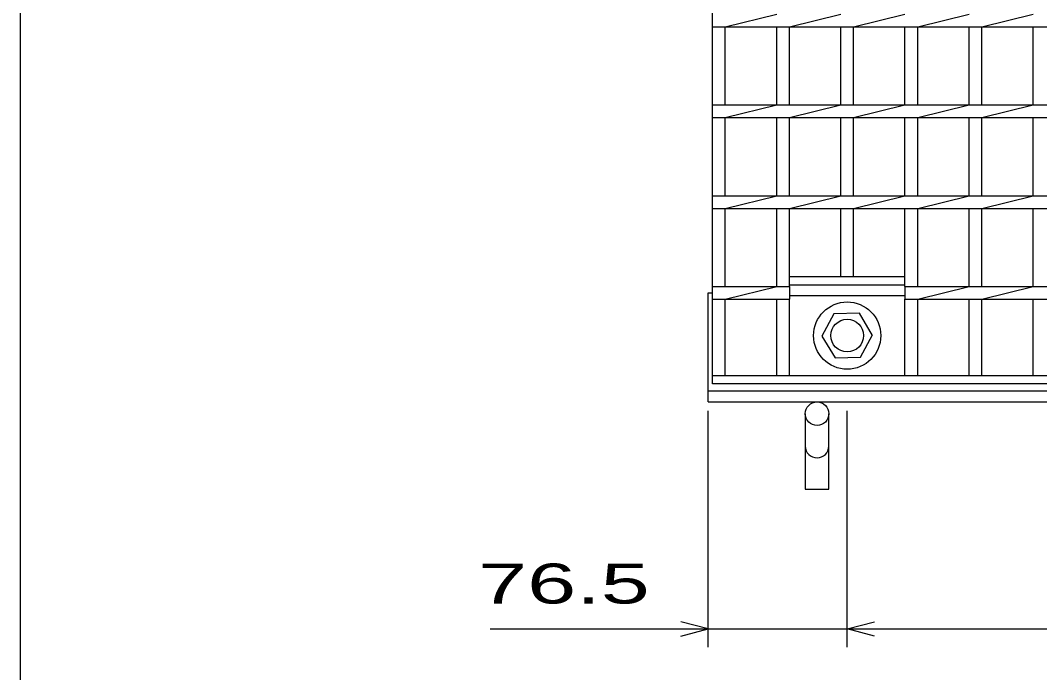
# Model space of a CAD drawing. Units: millimetres, scale not verified. Extents: x -1820 to 1731, y -1282 to 1054.
# Drawn here: x -1729 to -1168, y -360 to -1 of the extents above; entities that cross this region are included whole.
import ezdxf
from ezdxf.enums import TextEntityAlignment as Align

# ---------------------------------------------------------------- set-up
doc = ezdxf.new("R2010")
doc.units = ezdxf.units.MM
doc.header["$LTSCALE"] = 10
for name, color, linetype, lineweight in [('0_2', 150, 'Continuous', 25), ('16', 3, 'Continuous', 25), ('19', 6, 'Continuous', 25), ('22', 4, 'Continuous', 25)]:
    doc.layers.add(name, color=color, linetype=linetype, lineweight=lineweight)
doc.styles.add('ベクトル', font='')
doc.styles.get('ベクトル').set_extended_font_data('ベクトル')

msp = doc.modelspace()

# ---------------------------------------------------------------- linework, layer by layer
at = {"layer": '0_2'}
msp.add_line((-1729, -1146.5), (-1729, 1053.5), dxfattribs=at)
at = {"layer": '16'}
for p, q in [((-1348, -196.5), (-1348, 494.5)), ((-1348, -4.5), (-1348, 2.5)), ((-1341, -4.5), (-1312.7, 2.5)), ((-1305.7, -4.5), (-1277.4, 2.5)), ((-1270.4, -4.5), (-1242.1, 2.5)), ((-1235.1, -4.5), (-1206.8, 2.5)), ((-1199.8, -4.5), (-1171.5, 2.5)), ((-1348, -4.5), (-353, -4.5)), ((-1341, -47.5), (-1341, -4.5)), ((-1312.7, -47.5), (-1312.7, -4.5)), ((-1305.7, -47.5), (-1305.7, -4.5)), ((-1277.4, -47.5), (-1277.4, -4.5)), ((-1270.4, -47.5), (-1270.4, -4.5)), ((-1242.1, -47.5), (-1242.1, -4.5)), ((-1235.1, -47.5), (-1235.1, -4.5)), ((-1206.8, -47.5), (-1206.8, -4.5)), ((-1199.8, -47.5), (-1199.8, -4.5)), ((-1171.5, -47.5), (-1171.5, -4.5)), ((-1348, -47.5), (-353, -47.5)), ((-1348, -54.5), (-1348, -47.5)), ((-1341, -54.5), (-1312.7, -47.5)), ((-1305.7, -54.5), (-1277.4, -47.5)), ((-1270.4, -54.5), (-1242.1, -47.5)), ((-1235.1, -54.5), (-1206.8, -47.5)), ((-1199.8, -54.5), (-1171.5, -47.5)), ((-1348, -54.5), (-353, -54.5)), ((-1341, -97.5), (-1341, -54.5)), ((-1312.7, -97.5), (-1312.7, -54.5)), ((-1305.7, -97.5), (-1305.7, -54.5)), ((-1277.4, -97.5), (-1277.4, -54.5)), ((-1270.4, -97.5), (-1270.4, -54.5)), ((-1242.1, -97.5), (-1242.1, -54.5)), ((-1235.1, -97.5), (-1235.1, -54.5)), ((-1206.8, -97.5), (-1206.8, -54.5)), ((-1199.8, -97.5), (-1199.8, -54.5)), ((-1171.5, -97.5), (-1171.5, -54.5)), ((-1348, -97.5), (-353, -97.5)), ((-1348, -104.5), (-1348, -97.5)), ((-1341, -104.5), (-1312.7, -97.5)), ((-1305.7, -104.5), (-1277.4, -97.5)), ((-1270.4, -104.5), (-1242.1, -97.5)), ((-1235.1, -104.5), (-1206.8, -97.5)), ((-1199.8, -104.5), (-1171.5, -97.5)), ((-1348, -104.5), (-353, -104.5)), ((-1341, -147.5), (-1341, -104.5)), ((-1312.7, -147.5), (-1312.7, -104.5)), ((-1305.7, -147.5), (-1305.7, -104.5)), ((-1277.4, -142), (-1277.4, -104.5)), ((-1270.4, -142), (-1270.4, -104.5)), ((-1242.1, -147.5), (-1242.1, -104.5)), ((-1235.1, -147.5), (-1235.1, -104.5)), ((-1206.8, -147.5), (-1206.8, -104.5)), ((-1199.8, -147.5), (-1199.8, -104.5)), ((-1171.5, -147.5), (-1171.5, -104.5)), ((-1305.7, -142), (-1242.1, -142)), ((-1305.7, -146.5), (-1305.7, -142)), ((-1242.1, -146.5), (-1242.1, -142)), ((-1348, -147.5), (-1305.7, -147.5)), ((-1348, -154.5), (-1348, -147.5)), ((-1341, -154.5), (-1312.7, -147.5)), ((-1305.7, -146.5), (-1242.1, -146.5)), ((-1305.7, -147.5), (-1305.7, -154.5)), ((-1242.1, -147.5), (-458.5, -147.5)), ((-1242.1, -147.5), (-1242.1, -154.5)), ((-1235.1, -154.5), (-1206.8, -147.5)), ((-1199.8, -154.5), (-1171.5, -147.5)), ((-1348, -154.5), (-1305.7, -154.5)), ((-1341, -196.5), (-1341, -154.5)), ((-1312.7, -196.5), (-1312.7, -154.5)), ((-1305.7, -152.5), (-1242.1, -152.5)), ((-1305.7, -196.5), (-1305.7, -154.5)), ((-1242.1, -154.5), (-458.5, -154.5)), ((-1242.1, -196.5), (-1242.1, -154.5)), ((-1235.1, -196.5), (-1235.1, -154.5)), ((-1206.8, -196.5), (-1206.8, -154.5)), ((-1199.8, -196.5), (-1199.8, -154.5)), ((-1171.5, -196.5), (-1171.5, -154.5)), ((-1281.19, -162.55), (-1287.9, -174.84)), ((-1267.2, -162.21), (-1281.19, -162.55)), ((-1259.9, -174.5), (-1267.2, -162.21)), ((-1287.9, -174.84), (-1280.6, -186.79)), ((-1266.61, -186.45), (-1259.9, -174.16)), ((-1280.6, -186.79), (-1266.61, -186.45)), ((-1348, -196.5), (-353, -196.5)), ((-1348, -201), (-1348, -196.5)), ((-1348, -196.5), (-1341, -196.5)), ((-353, -201), (-1348, -201)), ((-1312.7, -196.5), (-1305.7, -196.5)), ((-1277.4, -196.5), (-1270.4, -196.5)), ((-1242.1, -196.5), (-1235.1, -196.5)), ((-1206.8, -196.5), (-1199.8, -196.5)), ((-1171.5, -196.5), (-1164.5, -196.5))]:
    msp.add_line(p, q, dxfattribs=at)
for radius in [18.5, 9]:
    msp.add_circle((-1273.9, -174.5), radius, dxfattribs=at)
at = {"layer": '19'}
for p, q in [((-1350.5, -211), (-1350.5, -151)), ((-1350.5, -151), (-1348, -151)), ((-1350.5, -205), (-350.5, -205)), ((-1350.5, -211), (-350.5, -211)), ((-1297, -217.5), (-1297, -259.12)), ((-1284, -259.12), (-1284, -217.5)), ((-1297, -259.12), (-1284, -259.12))]:
    msp.add_line(p, q, dxfattribs=at)
msp.add_circle((-1290.5, -217.5), 6.5, dxfattribs=at)
msp.add_arc((-1290.5, -235.34), 6.5, 180, 0, dxfattribs=at)
at = {"layer": '22'}
for p, q in [((-1350.5, -346), (-1350.5, -216)), ((-1273.9, -346), (-1273.9, -216)), ((-1470.5, -336), (-1350.5, -336)), ((-1350.5, -336), (-1365.5, -332)), ((-1365.5, -340), (-1350.5, -336)), ((-1350.5, -336), (-1273.9, -336)), ((-1273.9, -336), (-1258.9, -332)), ((-1258.9, -340), (-1273.9, -336)), ((-1273.9, -336), (-426.7, -336))]:
    msp.add_line(p, q, dxfattribs=at)

# ---------------------------------------------------------------- texts
at = {"layer": '22', "color": 2, "style": 'ベクトル', "width": 1.65}
msp.add_text(' 76.5 ', height=21.99, dxfattribs=at).set_placement((-1490.5, -311), align=Align.MIDDLE_LEFT)

doc.saveas('drawing.dxf')
